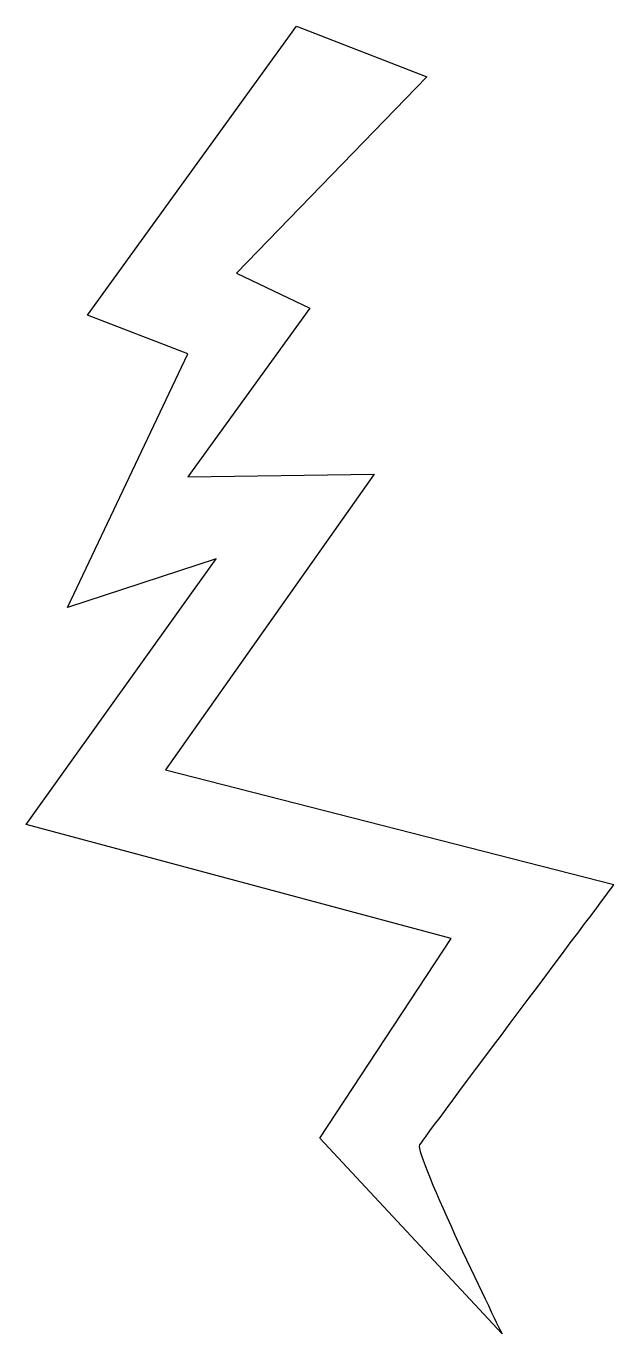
# Model space of a CAD drawing. Header units: centimetres. Extents: x -5.2 to 5.2, y -11.5 to 11.5.
import ezdxf

# ---------------------------------------------------------------- set-up
doc = ezdxf.new("R2010")
doc.units = ezdxf.units.CM
doc.header["$MEASUREMENT"] = 0
doc.layers.add('Camada 1', color=7, linetype='Continuous')

msp = doc.modelspace()

# ---------------------------------------------------------------- linework, layer by layer
at = {"layer": 'Camada 1'}
msp.add_open_spline([(-0.41208, 11.53704), (-0.41208, 11.53704), (-4.09814, 6.43812), (-4.09814, 6.43812), (-4.09814, 6.43812), (-4.09814, 6.43812), (-2.32924, 5.75251), (-2.32924, 5.75251), (-2.32924, 5.75251), (-2.32924, 5.75251), (-4.45202, 1.27959), (-4.45202, 1.27959), (-4.45202, 1.27959), (-4.45202, 1.27959), (-1.83251, 2.13917), (-1.83251, 2.13917), (-1.83251, 2.13917), (-1.83251, 2.13917), (-5.18286, -2.5489), (-5.18286, -2.5489), (-5.18286, -2.5489), (-5.18286, -2.5489), (2.3121, -4.5601), (2.3121, -4.5601), (2.3121, -4.5601), (2.3121, -4.5601), (-0.00332, -8.08387), (-0.00332, -8.08387), (-0.00332, -8.08387), (-0.00332, -8.08387), (3.2115, -11.53705), (3.2115, -11.53705), (3.2115, -11.53705), (3.2115, -11.53705), (1.65332, -8.36179), (1.75677, -8.20055), (1.75677, -8.20055), (1.85967, -8.03931), (5.18286, -3.60733), (5.18286, -3.60733), (5.18286, -3.60733), (5.18286, -3.60733), (-2.72445, -1.58619), (-2.72445, -1.58619), (-2.72445, -1.58619), (-2.72445, -1.58619), (0.9572, 3.63399), (0.9572, 3.63399), (0.9572, 3.63399), (0.9572, 3.63399), (-2.33379, 3.58586), (-2.33379, 3.58586), (-2.33379, 3.58586), (-2.33379, 3.58586), (-0.17947, 6.5584), (-0.17947, 6.5584), (-0.17947, 6.5584), (-0.17947, 6.5584), (-1.4734, 7.17655), (-1.4734, 7.17655), (-1.4734, 7.17655), (-1.4734, 7.17655), (1.88506, 10.64137), (1.88506, 10.64137), (1.88506, 10.64137), (1.88506, 10.64137), (-0.41208, 11.53704), (-0.41208, 11.53704)], degree=3, knots=[0, 0, 0, 0, 0.05555556, 0.05555556, 0.05555556, 0.05555556, 0.11111111, 0.11111111, 0.11111111, 0.11111111, 0.16666667, 0.16666667, 0.16666667, 0.16666667, 0.22222222, 0.22222222, 0.22222222, 0.22222222, 0.27777778, 0.27777778, 0.27777778, 0.27777778, 0.33333333, 0.33333333, 0.33333333, 0.33333333, 0.38888889, 0.38888889, 0.38888889, 0.38888889, 0.44444444, 0.44444444, 0.44444444, 0.44444444, 0.5, 0.5, 0.5, 0.5, 0.55555556, 0.55555556, 0.55555556, 0.55555556, 0.61111111, 0.61111111, 0.61111111, 0.61111111, 0.66666667, 0.66666667, 0.66666667, 0.66666667, 0.72222222, 0.72222222, 0.72222222, 0.72222222, 0.77777778, 0.77777778, 0.77777778, 0.77777778, 0.83333333, 0.83333333, 0.83333333, 0.83333333, 0.88888889, 0.88888889, 0.88888889, 0.88888889, 1, 1, 1, 1], dxfattribs=at)

doc.saveas('drawing.dxf')
